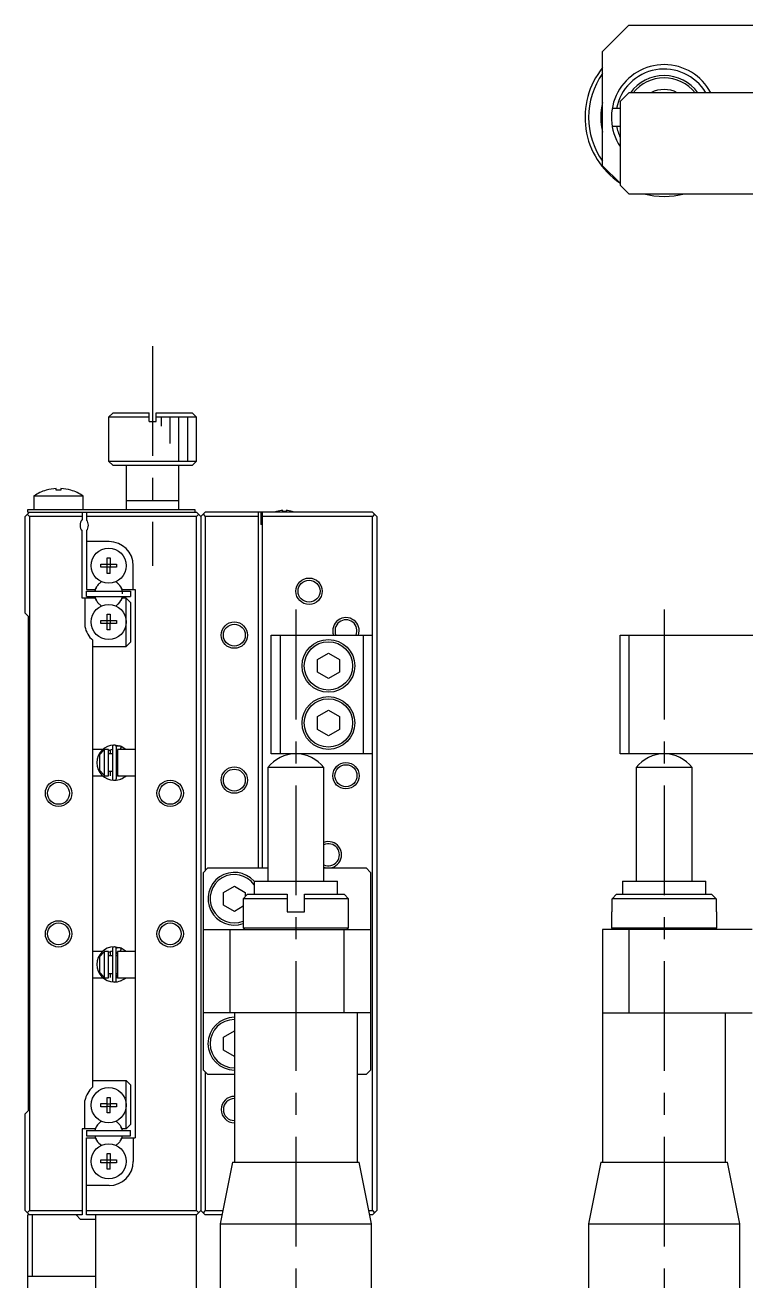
# Model space of a CAD drawing. Extents: x -54 to 403, y -3 to 289.
# Drawn here: x -53.6 to 28.4, y 125.5 to 268.4 of the extents above; entities that cross this region are included whole.
import ezdxf

# ---------------------------------------------------------------- set-up
doc = ezdxf.new("R2010")
doc.units = 0
doc.header["$LTSCALE"] = 10
doc.linetypes.add('CENTER', pattern=[2, 1.25, -0.25, 0.25, -0.25])
doc.layers.get('0').update_dxf_attribs({"linetype": 'CONTINUOUS'})
doc.layers.add('CENTER', color=1, linetype='CENTER')

msp = doc.modelspace()

# ---------------------------------------------------------------- linework, layer by layer
at = {"color": 7, "linetype": 'CONTINUOUS'}
for p, q in [((15.057847, 268.393672), (12.057847, 265.393672)), ((15.057847, 268.393672), (36.057847, 268.393672)), ((12.057847, 252.393672), (12.057847, 265.393672)), ((15.057847, 260.693672), (14.057847, 259.693672)), ((36.057847, 260.693672), (15.057847, 260.693672)), ((14.057847, 258.893672), (13.141767, 258.893672)), ((14.057847, 259.693672), (14.057847, 250.193672)), ((13.141767, 256.893672), (14.057847, 256.893672)), ((12.057847, 252.393672), (14.057847, 250.393672)), ((14.057847, 250.193672), (15.057847, 249.193672)), ((15.057847, 249.193672), (36.057847, 249.193672)), ((-43.634004, 224.260165), (-44.134004, 223.760165)), ((-39.534004, 223.760165), (-44.134004, 223.760165)), ((-44.134004, 223.760165), (-44.134004, 218.760165)), ((-43.634004, 224.260165), (-39.534004, 224.260165)), ((-39.534004, 223.260165), (-39.534004, 224.260165)), ((-39.534004, 223.260165), (-38.734004, 223.260165)), ((-38.734004, 224.260165), (-34.634004, 224.260165)), ((-38.734004, 223.260165), (-38.734004, 224.260165)), ((-34.134004, 223.760165), (-38.734004, 223.760165)), ((-34.134004, 223.760165), (-34.634004, 224.260165)), ((-34.134004, 218.760165), (-34.134004, 223.760165)), ((-44.134004, 218.760165), (-43.634004, 218.260165)), ((-44.134004, 218.760165), (-34.134004, 218.760165)), ((-34.634004, 218.260165), (-34.134004, 218.760165)), ((-34.634004, 218.260165), (-43.634004, 218.260165)), ((-42.134004, 218.260165), (-42.134004, 213.260165)), ((-36.134004, 213.260165), (-36.134004, 218.260165)), ((-52.634004, 214.802628), (-47.034004, 214.802628)), ((-52.634004, 214.802628), (-52.634004, 213.260165)), ((-51.233144, 215.453369), (-51.236152, 215.459538)), ((-50.094004, 215.453369), (-50.094004, 215.646626)), ((-49.574004, 215.453369), (-50.094004, 215.453369)), ((-49.574004, 215.646626), (-49.574004, 215.453369)), ((-48.431857, 215.459538), (-48.434865, 215.453369)), ((-47.034004, 213.260165), (-47.034004, 214.802628)), ((-53.334004, 212.960165), (-53.334004, 213.260165)), ((-53.334004, 213.260165), (-34.334004, 213.260165)), ((-36.134004, 214.260165), (-42.134004, 214.260165)), ((-34.334004, 213.260165), (-34.334004, 212.960165)), ((-25.020366, 213.029686), (-25.02262, 213.034309)), ((-24.314004, 213.029686), (-24.314004, 213.150023)), ((-23.954004, 213.029686), (-24.314004, 213.029686)), ((-23.954004, 213.150023), (-23.954004, 213.029686)), ((-23.245388, 213.034309), (-23.247643, 213.029686)), ((-53.134004, 212.960165), (-53.634004, 212.460165)), ((-53.634004, 201.460165), (-53.634004, 212.460165)), ((-53.134004, 212.460165), (-53.384004, 212.710165)), ((-53.334004, 212.960165), (-34.134004, 212.960165)), ((-53.134004, 212.460165), (-53.134004, 133.460165)), ((-47.134004, 212.460165), (-53.134004, 212.460165)), ((-47.134004, 212.960165), (-47.134004, 212.121602)), ((-46.634004, 212.960165), (-46.634004, 212.060165)), ((-34.134004, 212.460165), (-46.634004, 212.460165)), ((-33.634004, 212.460165), (-34.134004, 212.960165)), ((-33.884004, 212.710165), (-34.134004, 212.460165)), ((-34.134004, 133.460165), (-34.134004, 212.460165)), ((-33.634004, 212.460165), (-33.134004, 212.960165)), ((-33.634004, 212.460165), (-33.634004, 133.460165)), ((-33.384004, 212.710165), (-33.134004, 212.460165)), ((-14.134004, 212.960165), (-33.134004, 212.960165)), ((-33.134004, 212.460165), (-33.134004, 172.160165)), ((-27.134004, 212.460165), (-33.134004, 212.460165)), ((-27.134004, 212.960165), (-27.134004, 172.460165)), ((-26.834004, 212.960165), (-26.834004, 211.560165)), ((-26.634004, 211.560165), (-26.834004, 211.560165)), ((-26.634004, 172.460165), (-26.634004, 212.960165)), ((-14.134004, 212.460165), (-26.634004, 212.460165)), ((-14.134004, 212.960165), (-13.634004, 212.460165)), ((-13.884004, 212.710165), (-14.134004, 212.460165)), ((-14.134004, 133.460165), (-14.134004, 212.460165)), ((-13.634004, 212.460165), (-13.634004, 133.460165)), ((-47.134004, 203.160165), (-47.134004, 210.798727)), ((-46.634004, 210.860165), (-46.634004, 204.160165)), ((-44.084004, 209.610165), (-46.634004, 209.610165)), ((-44.314004, 207.746526), (-43.954004, 207.746526)), ((-44.314004, 207.040165), (-44.314004, 207.746526)), ((-43.954004, 207.746526), (-43.954004, 207.040165)), ((-45.020366, 207.040165), (-44.314004, 207.040165)), ((-45.020366, 206.680165), (-45.020366, 207.040165)), ((-44.314004, 206.680165), (-45.020366, 206.680165)), ((-44.303632, 207.029792), (-44.314004, 207.040165)), ((-44.303632, 206.690537), (-44.314004, 206.680165)), ((-44.314004, 205.973803), (-44.314004, 206.680165)), ((-43.954004, 205.973803), (-44.314004, 205.973803)), ((-44.303632, 206.690537), (-44.303632, 207.029792)), ((-44.303632, 207.029792), (-43.964377, 207.029792)), ((-43.964377, 206.690537), (-44.303632, 206.690537)), ((-43.964377, 207.029792), (-43.954004, 207.040165)), ((-43.964377, 207.029792), (-43.964377, 206.690537)), ((-43.964377, 206.690537), (-43.954004, 206.680165)), ((-43.954004, 207.040165), (-43.247643, 207.040165)), ((-43.247643, 206.680165), (-43.954004, 206.680165)), ((-43.954004, 205.973803), (-43.954004, 206.680165)), ((-43.247643, 207.040165), (-43.247643, 206.680165)), ((-41.334004, 204.160165), (-41.334004, 206.860165)), ((-45.678416, 204.160165), (-45.50882, 204.453915)), ((-42.759189, 204.453915), (-42.589592, 204.160165)), ((-45.678416, 203.160165), (-47.134004, 203.160165)), ((-46.834004, 203.160165), (-46.834004, 199.938149)), ((-46.634004, 204.160165), (-45.678416, 204.160165)), ((-46.634004, 203.360165), (-46.634004, 203.960165)), ((-46.634004, 203.960165), (-41.634004, 203.960165)), ((-46.634004, 203.360165), (-41.634004, 203.360165)), ((-45.50882, 202.866415), (-45.678416, 203.160165)), ((-42.589592, 203.160165), (-42.759189, 202.866415)), ((-42.589592, 204.160165), (-41.134004, 204.160165)), ((-42.134004, 203.160165), (-42.589592, 203.160165)), ((-42.134004, 203.160165), (-41.634004, 202.660165)), ((-42.134004, 197.660165), (-42.134004, 203.160165)), ((-41.634004, 203.960165), (-41.634004, 203.360165)), ((-41.134004, 204.160165), (-41.134004, 141.760165)), ((-41.634004, 202.660165), (-41.634004, 198.160165)), ((-53.634004, 201.460165), (-53.284004, 201.110165)), ((-53.284004, 201.110165), (-53.284004, 144.810165)), ((-45.020366, 200.640165), (-44.314004, 200.640165)), ((-45.020366, 200.280165), (-45.020366, 200.640165)), ((-44.314004, 200.280165), (-45.020366, 200.280165)), ((-44.314004, 201.346526), (-43.954004, 201.346526)), ((-44.314004, 200.640165), (-44.314004, 201.346526)), ((-44.303632, 200.629792), (-44.314004, 200.640165)), ((-44.303632, 200.290537), (-44.314004, 200.280165)), ((-44.314004, 199.573803), (-44.314004, 200.280165)), ((-44.303632, 200.290537), (-44.303632, 200.629792)), ((-44.303632, 200.629792), (-43.964377, 200.629792)), ((-43.964377, 200.290537), (-44.303632, 200.290537)), ((-43.964377, 200.629792), (-43.954004, 200.640165)), ((-43.964377, 200.629792), (-43.964377, 200.290537)), ((-43.964377, 200.290537), (-43.954004, 200.280165)), ((-43.954004, 201.346526), (-43.954004, 200.640165)), ((-43.954004, 200.640165), (-43.247643, 200.640165)), ((-43.247643, 200.280165), (-43.954004, 200.280165)), ((-43.954004, 199.573803), (-43.954004, 200.280165)), ((-43.247643, 200.640165), (-43.247643, 200.280165)), ((-43.954004, 199.573803), (-44.314004, 199.573803)), ((-25.634004, 185.460165), (-25.634004, 198.960165)), ((-25.634004, 198.960165), (-14.134004, 198.960165)), ((-24.634004, 198.960165), (-24.634004, 185.460165)), ((-15.134004, 185.460165), (-15.134004, 198.960165)), ((14.057847, 185.460165), (14.057847, 198.960165)), ((14.057847, 198.960165), (36.057847, 198.960165)), ((15.057847, 198.960165), (15.057847, 185.460165)), ((-45.934004, 147.539227), (-45.934004, 198.381102)), ((-45.934004, 197.660165), (-42.134004, 197.660165)), ((-41.634004, 198.160165), (-42.134004, 197.660165)), ((-20.384004, 196.181852), (-19.134004, 196.90354)), ((-20.384004, 194.738477), (-20.384004, 196.181852)), ((-19.134004, 196.90354), (-17.884004, 196.181852)), ((-17.884004, 196.181852), (-17.884004, 194.738477)), ((-19.134004, 194.016789), (-20.384004, 194.738477)), ((-17.884004, 194.738477), (-19.134004, 194.016789)), ((-20.384004, 189.681852), (-19.134004, 190.40354)), ((-19.134004, 190.40354), (-17.884004, 189.681852)), ((-20.384004, 188.238477), (-20.384004, 189.681852)), ((-17.884004, 189.681852), (-17.884004, 188.238477)), ((-19.134004, 187.516789), (-20.384004, 188.238477)), ((-17.884004, 188.238477), (-19.134004, 187.516789)), ((-44.779389, 185.960165), (-45.934004, 185.960165)), ((-45.134004, 185.37668), (-44.634004, 185.905848)), ((-44.134004, 185.960165), (-44.634004, 185.960165)), ((-44.634004, 185.960165), (-44.634004, 182.960165)), ((-44.134042, 185.847586), (-43.704322, 185.976457)), ((-44.134004, 182.960165), (-44.134004, 185.960165)), ((-43.934004, 185.460165), (-43.934004, 185.924711)), ((-43.70427, 186.216852), (-43.70427, 182.666852)), ((-42.699226, 186.282331), (-43.45063, 186.440385)), ((-43.263026, 186.285702), (-43.264857, 186.284924)), ((-43.229725, 186.298829), (-43.263026, 186.285702)), ((-43.25427, 182.666852), (-43.25427, 186.216852)), ((-43.25427, 185.6173), (-43.134012, 185.846018)), ((-43.195822, 186.310275), (-43.229725, 186.298829)), ((-43.1614, 186.320012), (-43.195822, 186.310275)), ((-43.126542, 186.328018), (-43.1614, 186.320012)), ((-43.134004, 185.960165), (-43.134004, 182.960165)), ((-41.134004, 185.960165), (-43.134004, 185.960165)), ((-43.091336, 186.334273), (-43.126542, 186.328018)), ((-43.055866, 186.338762), (-43.091336, 186.334273)), ((-43.020218, 186.341475), (-43.055866, 186.338762)), ((-42.984481, 186.342403), (-43.020218, 186.341475)), ((-42.948742, 186.341546), (-42.984481, 186.342403)), ((-42.913087, 186.338904), (-42.948742, 186.341546)), ((-42.877604, 186.334485), (-42.913087, 186.338904)), ((-42.842379, 186.328297), (-42.877604, 186.334485)), ((-42.8075, 186.320357), (-42.842379, 186.328297)), ((-42.810749, 185.973758), (-42.817636, 185.960165)), ((-42.803763, 185.98799), (-42.810749, 185.973758)), ((-42.773051, 186.310682), (-42.8075, 186.320357)), ((-42.698866, 186.282183), (-42.807228, 185.960152)), ((-42.79672, 186.002774), (-42.803763, 185.98799)), ((-42.789662, 186.018022), (-42.79672, 186.002774)), ((-42.782632, 186.03364), (-42.789662, 186.018022)), ((-42.775674, 186.049535), (-42.782632, 186.03364)), ((-42.768827, 186.06561), (-42.775674, 186.049535)), ((-42.739119, 186.299296), (-42.773051, 186.310682)), ((-42.762135, 186.081769), (-42.768827, 186.06561)), ((-42.755638, 186.097913), (-42.762135, 186.081769)), ((-42.749374, 186.113945), (-42.755638, 186.097913)), ((-42.743383, 186.129768), (-42.749374, 186.113945)), ((-42.737699, 186.145286), (-42.743383, 186.129768)), ((-42.707532, 186.286959), (-42.739119, 186.299296)), ((-42.732358, 186.160405), (-42.737699, 186.145286)), ((-42.727391, 186.175035), (-42.732358, 186.160405)), ((-42.722829, 186.189086), (-42.727391, 186.175035)), ((-42.718699, 186.202474), (-42.722829, 186.189086)), ((-42.715026, 186.215118), (-42.718699, 186.202474)), ((-42.711833, 186.226941), (-42.715026, 186.215118)), ((-42.709138, 186.237872), (-42.711833, 186.226941)), ((-42.706959, 186.247844), (-42.709138, 186.237872)), ((-42.708964, 186.287255), (-42.706822, 186.286567)), ((-42.17965, 185.960333), (-42.708005, 186.286032)), ((-42.705308, 186.256798), (-42.706959, 186.247844)), ((-42.706822, 186.286567), (-42.705209, 186.284625)), ((-42.704195, 186.264679), (-42.705308, 186.256798)), ((-42.705209, 186.284625), (-42.704135, 186.281443)), ((-42.703626, 186.271439), (-42.704195, 186.264679)), ((-42.704135, 186.281443), (-42.703607, 186.277039)), ((-42.703607, 186.277039), (-42.703626, 186.271439)), ((-42.665676, 186.267751), (-42.699226, 186.282331)), ((-45.134004, 183.543649), (-45.134004, 185.37668)), ((-43.70427, 185.460165), (-44.134004, 185.460165)), ((-43.134004, 185.460165), (-43.25427, 185.460165)), ((-14.134004, 185.460165), (-25.634004, 185.460165)), ((36.057847, 185.460165), (14.057847, 185.460165)), ((-45.934004, 182.960165), (-44.820623, 182.960165)), ((-44.634004, 183.014481), (-45.134004, 183.543649)), ((-44.634004, 182.960165), (-44.134004, 182.960165)), ((-44.134004, 183.460165), (-43.70427, 183.460165)), ((-43.934004, 182.960165), (-43.934004, 183.460165)), ((-43.25427, 183.460165), (-43.134004, 183.460165)), ((-43.134049, 183.037711), (-43.25427, 183.266404)), ((-43.134004, 182.960165), (-41.134004, 182.960165)), ((-43.02277, 182.95979), (-43.129577, 182.93089)), ((-19.659004, 183.892985), (-26.009004, 183.892985)), ((-26.009004, 183.892985), (-26.009004, 170.960165)), ((-19.659004, 170.960165), (-19.659004, 183.892985)), ((22.232847, 183.892985), (15.882847, 183.892985)), ((15.882847, 183.892985), (15.882847, 170.960165)), ((22.232847, 170.960165), (22.232847, 183.892985)), ((-43.129577, 182.93089), (-43.254252, 182.907233)), ((-42.766119, 182.574627), (-42.707532, 182.596745)), ((-42.711101, 182.596803), (-42.708964, 182.596448)), ((-42.708964, 182.596448), (-42.709282, 182.597224)), ((-42.707532, 182.596745), (-42.708964, 182.596448)), ((-42.707789, 182.597762), (-42.677533, 182.610718)), ((-32.834004, 172.460165), (-33.334004, 171.960165)), ((-33.334004, 149.460165), (-33.334004, 171.960165)), ((-32.834004, 172.460165), (-26.009004, 172.460165)), ((-19.659004, 172.460165), (-14.834004, 172.460165)), ((-14.334004, 171.960165), (-14.834004, 172.460165)), ((-14.334004, 171.960165), (-14.334004, 149.460165)), ((-31.084004, 169.681852), (-29.834004, 170.40354)), ((-29.834004, 170.40354), (-28.584004, 169.681852)), ((-27.584004, 170.960165), (-27.584004, 169.460165)), ((-27.584004, 170.960165), (-18.084004, 170.960165)), ((-18.084004, 169.460165), (-18.084004, 170.960165)), ((14.307847, 170.960165), (14.307847, 169.460165)), ((14.307847, 170.960165), (23.807847, 170.960165)), ((23.807847, 169.460165), (23.807847, 170.960165)), ((-31.084004, 168.238477), (-31.084004, 169.681852)), ((-28.334004, 169.460165), (-28.834004, 168.960165)), ((-23.834004, 168.960165), (-28.834004, 168.960165)), ((-28.834004, 168.960165), (-28.834004, 165.660165)), ((-28.584004, 169.681852), (-28.584004, 169.210165)), ((-28.334004, 169.460165), (-23.834004, 169.460165)), ((-23.834004, 169.460165), (-23.834004, 167.460165)), ((-21.834004, 169.460165), (-17.334004, 169.460165)), ((-21.834004, 167.460165), (-21.834004, 169.460165)), ((-16.834004, 168.960165), (-21.834004, 168.960165)), ((-16.834004, 168.960165), (-17.334004, 169.460165)), ((-16.834004, 165.660165), (-16.834004, 168.960165)), ((13.141767, 168.960165), (13.64952, 169.460165)), ((24.973927, 168.960165), (13.141767, 168.960165)), ((13.141767, 167.460165), (13.141767, 168.960165)), ((13.64952, 169.460165), (24.466174, 169.460165)), ((24.466174, 169.460165), (24.973927, 168.960165)), ((24.973927, 168.960165), (24.973927, 167.460165)), ((-29.834004, 167.516789), (-31.084004, 168.238477)), ((-28.834004, 168.094139), (-29.834004, 167.516789)), ((-23.834004, 167.460165), (-21.834004, 167.460165)), ((13.057847, 167.460165), (13.057847, 165.660165)), ((13.057847, 167.460165), (13.141767, 167.460165)), ((24.973927, 167.460165), (25.057847, 167.460165)), ((25.057847, 165.660165), (25.057847, 167.460165)), ((-33.334004, 165.460165), (-14.334004, 165.460165)), ((-30.334004, 165.460165), (-30.334004, 155.960165)), ((-28.834004, 165.660165), (-28.634004, 165.460165)), ((-28.834004, 165.660165), (-16.834004, 165.660165)), ((-17.334004, 155.960165), (-17.334004, 165.460165)), ((-17.034004, 165.460165), (-16.834004, 165.660165)), ((12.057847, 165.460165), (12.057847, 138.960165)), ((29.057847, 165.460165), (12.057847, 165.460165)), ((13.057847, 165.660165), (25.057847, 165.660165)), ((13.057847, 165.660165), (13.257847, 165.460165)), ((15.057847, 165.460165), (15.057847, 155.960165)), ((24.857847, 165.460165), (25.057847, 165.660165)), ((-44.830465, 162.960165), (-45.934004, 162.960165)), ((-44.134004, 162.960165), (-44.634004, 162.960165)), ((-44.634004, 162.960165), (-44.634004, 159.960165)), ((-44.134055, 162.889517), (-43.71355, 163.01414)), ((-44.134004, 159.960165), (-44.134004, 162.960165)), ((-43.934004, 162.960165), (-43.948501, 162.960165)), ((-43.934004, 162.460165), (-43.934004, 162.960165)), ((-43.713499, 163.254535), (-43.713499, 159.704535)), ((-42.674905, 163.305435), (-43.459858, 163.478068)), ((-43.272255, 163.323386), (-43.274086, 163.322608)), ((-43.238954, 163.336512), (-43.272255, 163.323386)), ((-43.263499, 159.704535), (-43.263499, 163.254535)), ((-43.20505, 163.347958), (-43.238954, 163.336512)), ((-43.170628, 163.357696), (-43.20505, 163.347958)), ((-43.135771, 163.365702), (-43.170628, 163.357696)), ((-43.100564, 163.371957), (-43.135771, 163.365702)), ((-43.134004, 162.960165), (-43.134004, 159.960165)), ((-41.134004, 162.960165), (-43.134004, 162.960165)), ((-43.065094, 163.376446), (-43.100564, 163.371957)), ((-43.029447, 163.379158), (-43.065094, 163.376446)), ((-42.99371, 163.380087), (-43.029447, 163.379158)), ((-42.95797, 163.379229), (-42.99371, 163.380087)), ((-42.922315, 163.376588), (-42.95797, 163.379229)), ((-42.886832, 163.372168), (-42.922315, 163.376588)), ((-42.851608, 163.365981), (-42.886832, 163.372168)), ((-42.816729, 163.35804), (-42.851608, 163.365981)), ((-42.840378, 162.972535), (-42.847408, 162.960165)), ((-42.833071, 162.985987), (-42.840378, 162.972535)), ((-42.708095, 163.319867), (-42.836913, 162.960134)), ((-42.825544, 163.000419), (-42.833071, 162.985987)), ((-42.817853, 163.015724), (-42.825544, 163.000419)), ((-42.810054, 163.031786), (-42.817853, 163.015724)), ((-42.78228, 163.348365), (-42.816729, 163.35804)), ((-42.802207, 163.048486), (-42.810054, 163.031786)), ((-42.79437, 163.065699), (-42.802207, 163.048486)), ((-42.786602, 163.083295), (-42.79437, 163.065699)), ((-42.77896, 163.101145), (-42.786602, 163.083295)), ((-42.748348, 163.33698), (-42.78228, 163.348365)), ((-42.771502, 163.119113), (-42.77896, 163.101145)), ((-42.764284, 163.137066), (-42.771502, 163.119113)), ((-42.75736, 163.15487), (-42.764284, 163.137066)), ((-42.750781, 163.17239), (-42.75736, 163.15487)), ((-42.744597, 163.189497), (-42.750781, 163.17239)), ((-42.716761, 163.324643), (-42.748348, 163.33698)), ((-42.738853, 163.206062), (-42.744597, 163.189497)), ((-42.733594, 163.221961), (-42.738853, 163.206062)), ((-42.728858, 163.237075), (-42.733594, 163.221961)), ((-42.72468, 163.251292), (-42.728858, 163.237075)), ((-42.721092, 163.264505), (-42.72468, 163.251292)), ((-42.718121, 163.276615), (-42.721092, 163.264505)), ((-42.718192, 163.324939), (-42.715843, 163.324095)), ((-42.715789, 163.287532), (-42.718121, 163.276615)), ((-42.146027, 162.960317), (-42.717233, 163.323716)), ((-42.715843, 163.324095), (-42.71415, 163.321702)), ((-42.714113, 163.297174), (-42.715789, 163.287532)), ((-42.71415, 163.321702), (-42.713125, 163.317778)), ((-42.713107, 163.305468), (-42.714113, 163.297174)), ((-42.713125, 163.317778), (-42.712776, 163.312353)), ((-42.712776, 163.312353), (-42.713107, 163.305468)), ((-45.134004, 162.37668), (-44.634004, 162.905848)), ((-45.134004, 160.543649), (-45.134004, 162.37668)), ((-43.713499, 162.460165), (-44.134004, 162.460165)), ((-43.263499, 162.654984), (-43.134035, 162.88969)), ((-43.134004, 162.460165), (-43.263499, 162.460165)), ((-44.634004, 160.014481), (-45.134004, 160.543649)), ((-44.134004, 160.460165), (-43.713499, 160.460165)), ((-43.934004, 159.994267), (-43.934004, 160.460165)), ((-43.263499, 160.460165), (-43.134004, 160.460165)), ((-43.134045, 160.069387), (-43.263499, 160.304087)), ((-45.934004, 159.960165), (-44.786544, 159.960165)), ((-44.634004, 159.960165), (-44.134004, 159.960165)), ((-43.133991, 159.969702), (-43.263481, 159.944917)), ((-43.134004, 159.960165), (-41.134004, 159.960165)), ((-42.775348, 159.612311), (-42.716761, 159.634428)), ((-42.720329, 159.634486), (-42.718192, 159.634132)), ((-42.718192, 159.634132), (-42.718511, 159.634908)), ((-42.716761, 159.634428), (-42.718192, 159.634132)), ((-42.717017, 159.635445), (-42.686762, 159.648401)), ((-14.334004, 155.960165), (-33.334004, 155.960165)), ((-29.834004, 155.960165), (-29.834004, 138.960165)), ((-15.834004, 138.960165), (-15.834004, 155.960165)), ((12.057847, 155.960165), (29.057847, 155.960165)), ((26.057847, 138.960165), (26.057847, 155.960165)), ((-31.084004, 153.181852), (-29.834004, 153.90354)), ((-31.084004, 151.738477), (-31.084004, 153.181852)), ((-29.834004, 151.016789), (-31.084004, 151.738477)), ((-33.334004, 149.460165), (-32.834004, 148.960165)), ((-33.134004, 149.260165), (-33.134004, 133.460165)), ((-29.834004, 148.960165), (-32.834004, 148.960165)), ((-14.834004, 148.960165), (-15.834004, 148.960165)), ((-14.834004, 148.960165), (-14.334004, 149.460165)), ((-45.934004, 148.260165), (-42.134004, 148.260165)), ((-42.134004, 148.260165), (-41.634004, 147.760165)), ((-42.134004, 142.760165), (-42.134004, 148.260165)), ((-41.634004, 147.760165), (-41.634004, 143.260165)), ((-46.834004, 142.760165), (-46.834004, 145.98218)), ((-44.314004, 146.346526), (-43.954004, 146.346526)), ((-44.314004, 145.640165), (-44.314004, 146.346526)), ((-43.954004, 146.346526), (-43.954004, 145.640165)), ((-53.284004, 144.810165), (-53.634004, 144.460165)), ((-53.634004, 133.460165), (-53.634004, 144.460165)), ((-45.020366, 145.640165), (-44.314004, 145.640165)), ((-45.020366, 145.280165), (-45.020366, 145.640165)), ((-44.314004, 145.280165), (-45.020366, 145.280165)), ((-44.303632, 145.629792), (-44.314004, 145.640165)), ((-44.303632, 145.290537), (-44.314004, 145.280165)), ((-44.314004, 144.573803), (-44.314004, 145.280165)), ((-43.954004, 144.573803), (-44.314004, 144.573803)), ((-44.303632, 145.290537), (-44.303632, 145.629792)), ((-44.303632, 145.629792), (-43.964377, 145.629792)), ((-43.964377, 145.290537), (-44.303632, 145.290537)), ((-43.964377, 145.629792), (-43.954004, 145.640165)), ((-43.964377, 145.629792), (-43.964377, 145.290537)), ((-43.964377, 145.290537), (-43.954004, 145.280165)), ((-43.954004, 145.640165), (-43.247643, 145.640165)), ((-43.247643, 145.280165), (-43.954004, 145.280165)), ((-43.954004, 144.573803), (-43.954004, 145.280165)), ((-43.247643, 145.640165), (-43.247643, 145.280165)), ((-45.50882, 143.053915), (-45.678416, 142.760165)), ((-42.589592, 142.760165), (-42.759189, 143.053915)), ((-41.634004, 143.260165), (-42.134004, 142.760165)), ((-45.678416, 142.760165), (-47.134004, 142.760165)), ((-47.134004, 142.760165), (-47.134004, 132.960165)), ((-46.634004, 142.560165), (-41.634004, 142.560165)), ((-46.634004, 142.560165), (-46.634004, 141.960165)), ((-46.634004, 141.960165), (-41.634004, 141.960165)), ((-46.634004, 141.760165), (-45.678416, 141.760165)), ((-46.634004, 132.960165), (-46.634004, 141.760165)), ((-45.678416, 141.760165), (-45.50882, 141.466415)), ((-42.759189, 141.466415), (-42.589592, 141.760165)), ((-42.134004, 142.760165), (-42.589592, 142.760165)), ((-42.589592, 141.760165), (-41.134004, 141.760165)), ((-41.634004, 141.960165), (-41.634004, 142.560165)), ((-41.334004, 141.760165), (-41.334004, 139.060165)), ((-45.020366, 139.240165), (-44.314004, 139.240165)), ((-45.020366, 138.880165), (-45.020366, 139.240165)), ((-44.314004, 138.880165), (-45.020366, 138.880165)), ((-44.314004, 139.946526), (-43.954004, 139.946526)), ((-44.314004, 139.240165), (-44.314004, 139.946526)), ((-44.303632, 139.229792), (-44.314004, 139.240165)), ((-44.303632, 138.890537), (-44.314004, 138.880165)), ((-44.314004, 138.173803), (-44.314004, 138.880165)), ((-44.303632, 138.890537), (-44.303632, 139.229792)), ((-44.303632, 139.229792), (-43.964377, 139.229792)), ((-43.964377, 138.890537), (-44.303632, 138.890537)), ((-43.964377, 139.229792), (-43.954004, 139.240165)), ((-43.964377, 139.229792), (-43.964377, 138.890537)), ((-43.964377, 138.890537), (-43.954004, 138.880165)), ((-43.954004, 139.946526), (-43.954004, 139.240165)), ((-43.954004, 139.240165), (-43.247643, 139.240165)), ((-43.247643, 138.880165), (-43.954004, 138.880165)), ((-43.954004, 138.173803), (-43.954004, 138.880165)), ((-43.247643, 139.240165), (-43.247643, 138.880165)), ((-30.034004, 138.960165), (-31.434004, 131.960165)), ((-30.034004, 138.960165), (-15.634004, 138.960165)), ((-14.234004, 131.960165), (-15.634004, 138.960165)), ((11.857847, 138.960165), (10.457847, 131.960165)), ((11.857847, 138.960165), (26.257847, 138.960165)), ((27.657847, 131.960165), (26.257847, 138.960165)), ((-43.954004, 138.173803), (-44.314004, 138.173803)), ((-44.084004, 136.310165), (-46.634004, 136.310165)), ((-53.634004, 133.460165), (-53.134004, 132.960165)), ((-53.384004, 133.210165), (-53.134004, 133.460165)), ((-47.134004, 132.960165), (-53.334004, 132.960165)), ((-53.334004, 111.960165), (-53.334004, 132.960165)), ((-53.134004, 133.460165), (-47.134004, 133.460165)), ((-52.834004, 132.960165), (-52.834004, 125.960165)), ((-47.334004, 132.460165), (-47.834004, 132.960165)), ((-46.634004, 133.460165), (-34.134004, 133.460165)), ((-34.134004, 132.960165), (-46.634004, 132.960165)), ((-45.634004, 132.960165), (-45.634004, 111.960165)), ((-34.134004, 133.460165), (-33.884004, 133.210165)), ((-33.634004, 133.460165), (-34.134004, 132.960165)), ((-34.134004, 111.960165), (-34.134004, 132.960165)), ((-33.134004, 132.960165), (-33.634004, 133.460165)), ((-33.134004, 133.460165), (-33.384004, 133.210165)), ((-33.134004, 133.460165), (-31.134004, 133.460165)), ((-31.234004, 132.960165), (-33.134004, 132.960165)), ((-14.534004, 133.460165), (-14.134004, 133.460165)), ((-14.134004, 132.960165), (-14.434004, 132.960165)), ((-14.134004, 133.460165), (-13.884004, 133.210165)), ((-14.134004, 132.960165), (-13.634004, 133.460165)), ((-45.634004, 132.460165), (-47.334004, 132.460165)), ((-31.434004, 131.960165), (-31.434004, 115.960165)), ((-31.434004, 131.960165), (-14.234004, 131.960165)), ((-14.234004, 115.960165), (-14.234004, 131.960165)), ((10.457847, 131.960165), (27.657847, 131.960165)), ((10.457847, 131.960165), (10.457847, 115.960165)), ((27.657847, 115.960165), (27.657847, 131.960165)), ((-45.634004, 125.960165), (-53.334004, 125.960165))]:
    msp.add_line(p, q, dxfattribs=at)
at = {"color": 3, "linetype": 'CONTINUOUS'}
for p, q in [((-38.134004, 222.760165), (-38.134004, 223.760165)), ((-37.134004, 220.760165), (-37.134004, 223.760165)), ((-36.134004, 218.760165), (-36.134004, 223.760165)), ((-35.134004, 218.760165), (-35.134004, 223.760165))]:
    msp.add_line(p, q, dxfattribs=at)
at = {"color": 7, "linetype": 'CONTINUOUS'}
for centre, radius in [((-44.134004, 206.860165), 2), ((-21.334004, 203.960165), 1.25), ((-44.134004, 200.460165), 2), ((-29.834004, 198.960165), 1.25), ((-19.134004, 195.460165), 3), ((-19.134004, 195.460165), 2.75), ((-19.134004, 188.960165), 3), ((-19.134004, 188.960165), 2.75), ((-29.834004, 182.460165), 1.25), ((-17.134004, 182.960165), 1.25), ((-49.834004, 180.960165), 1.25), ((-37.134004, 180.960165), 1.25), ((-49.834004, 164.960165), 1.25), ((-37.134004, 164.960165), 1.25), ((-44.134004, 145.460165), 2), ((-44.134004, 139.060165), 2)]:
    msp.add_circle(centre, radius, dxfattribs=at)
at = {"color": 3, "linetype": 'CONTINUOUS'}
for centre in [(-21.334004, 203.960165), (-29.834004, 198.960165), (-17.134004, 182.960165), (-29.834004, 182.460165), (-49.834004, 180.960165), (-37.134004, 180.960165), (-49.834004, 164.960165), (-37.134004, 164.960165)]:
    msp.add_circle(centre, 1.5, dxfattribs=at)
at = {"color": 7, "linetype": 'CONTINUOUS'}
for centre, radius, start, end in [((19.057847, 257.893672), 9, 141.057559, 235.859311), ((19.057847, 257.893672), 6, 27.818139, 213.55731), ((19.057847, 257.893672), 5.5, 30.603295, 169.524318), ((19.057847, 257.893672), 8.6, 144.484016, 215.515984), ((19.057847, 257.893672), 4.75, 36.119668, 143.880332), ((19.057847, 257.893672), 3.175, 61.871171, 118.128829), ((19.057847, 257.893672), 7.2, 166.463797, 193.536203), ((19.057847, 257.893672), 5.5, 190.475682, 204.619977), ((19.057847, 257.893672), 9, 255.164888, 284.835112), ((-49.834004, 210.660165), 5, 106.285843, 124.055798), ((-49.834004, 210.660165), 4.993235, 92.984767, 106.272555), ((-49.834004, 210.660165), 4.993235, 73.727445, 87.015233), ((-49.834004, 210.660165), 5, 55.944202, 73.714157), ((-24.134004, 209.960165), 3.2, 106.122533, 110.364135), ((-24.134004, 209.960165), 3.194933, 93.229709, 106.106712), ((-24.134004, 209.960165), 3.194933, 73.893288, 86.770291), ((-24.134004, 209.960165), 3.2, 69.635865, 73.877467), ((-46.384004, 211.460165), 1, 138.590378, 221.409622), ((-47.434004, 211.460165), 1, 323.130102, 36.869898), ((-44.084004, 206.860165), 2.75, 0, 90), ((-44.134004, 203.660164), 1.5875, 149.999969, 169.10691), ((-44.134004, 203.660165), 1.5875, 135, 150), ((-44.019004, 203.545355), 1.75, 121.886504, 135.004406), ((-44.134004, 203.660164), 1.5875, 120.433182, 134.999975), ((-44.134004, 203.660164), 1.5875, 30.000031, 59.566818), ((-44.249004, 203.545355), 1.75, 44.995594, 58.113496), ((-44.134004, 203.660164), 1.5875, 0, 30.000031), ((-44.134004, 203.660164), 1.5875, 190.893022, 210), ((-44.134004, 203.660164), 1.5875, 315.000026, 349.10691), ((-44.134004, 203.660165), 1.5875, 210, 225), ((-44.134004, 203.660164), 1.5875, 224.999975, 239.566737), ((-44.019004, 203.774974), 1.75, 224.995594, 238.113496), ((-44.134004, 203.660164), 1.5875, 300.433263, 315.000025), ((-44.249004, 203.774974), 1.75, 301.886504, 315.004406), ((-17.134004, 199.460165), 1.25, 336.421822, 203.578178), ((-44.134004, 200.460165), 2.75, 190.942499, 229.114807), ((-43.479232, 184.441896), 1.998762, 90.738023, 269.187021), ((-43.47927, 186.216852), 0.225, 0, 180), ((-22.834004, 181.460008), 4, 37.462651, 142.537349), ((19.057847, 181.460008), 4, 37.462651, 142.537349), ((-43.480699, 184.445618), 2.002574, 270.859394, 312.103214), ((-43.47927, 182.666852), 0.225, 180, 0), ((-19.134004, 173.960165), 1.25, 245.165412, 114.834588), ((-29.834004, 168.960165), 3, 41.409622, 289.471221), ((-29.834004, 168.960165), 2.75, 35.096801, 291.323686), ((-43.48846, 161.47958), 1.998762, 90.738023, 269.187021), ((-43.488499, 163.254535), 0.225, 0, 180), ((-43.488499, 159.704535), 0.225, 180, 0), ((-43.490094, 161.484185), 2.00346, 270.863794, 310.459737), ((-29.834004, 152.460165), 3, 90, 270), ((-29.834004, 152.460165), 2.75, 90, 270), ((-44.134004, 145.460165), 2.75, 130.885193, 169.057501), ((-29.834004, 144.960165), 1.25, 90, 270), ((-44.134004, 142.260166), 1.5875, 135.000026, 169.106936), ((-44.134004, 142.260166), 1.5875, 120.433263, 135.000025), ((-44.019004, 142.145355), 1.75, 121.886504, 135.004406), ((-44.134004, 142.260166), 1.5875, 44.999975, 59.566737), ((-44.249004, 142.145355), 1.75, 44.995594, 58.113496), ((-44.134004, 142.260165), 1.5875, 30, 45), ((-44.134004, 142.260166), 1.5875, 10.89309, 30), ((-44.134004, 142.260166), 1.5875, 190.89304, 210), ((-44.134004, 142.260166), 1.5875, 329.999969, 349.10696), ((-44.134004, 142.260166), 1.5875, 210.000031, 239.566818), ((-44.019004, 142.374974), 1.75, 224.995594, 238.113496), ((-44.134004, 142.260166), 1.5875, 300.433182, 314.999975), ((-44.249004, 142.374974), 1.75, 301.886504, 315.004406), ((-44.134004, 142.260165), 1.5875, 315, 330), ((-44.084004, 139.060165), 2.75, 270, 0)]:
    msp.add_arc(centre, radius, start, end, dxfattribs=at)
at = {"color": 3, "linetype": 'CONTINUOUS'}
for centre, radius, start, end in [((19.057847, 257.893672), 4.5, 38.478595, 141.521405), ((-17.134004, 199.460165), 1.5, 340.528779, 199.471221), ((-19.134004, 173.960165), 1.5, 249.54772, 110.487315), ((-29.834004, 144.960165), 1.5, 90, 270)]:
    msp.add_arc(centre, radius, start, end, dxfattribs=at)
at = {"layer": 'CENTER', "color": 1, "linetype": 'CENTER'}
for p, q in [((-39.134004, 231.860165), (-39.134004, 206.860165)), ((-22.834004, 201.860165), (-22.834004, 71.860165)), ((19.057847, 201.860165), (19.057847, 71.860165))]:
    msp.add_line(p, q, dxfattribs=at)

doc.saveas('drawing.dxf')
